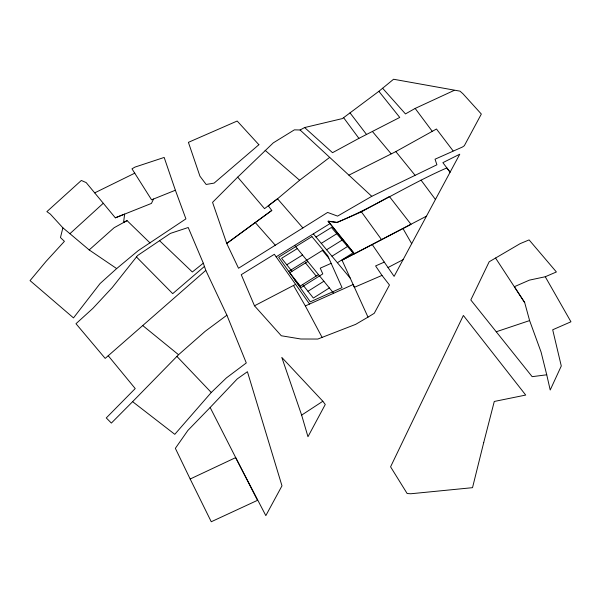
<?xml version="1.0" encoding="UTF-8"?>
<svg xmlns="http://www.w3.org/2000/svg" width="601" height="601" viewBox="0 0 601 601"><rect width="100%" height="100%" fill="white"/><g stroke="black" fill="none" stroke-linecap="round" stroke-linejoin="round"><path stroke-width="0.9" d="M150.092 242.992L127.051 220.605L123.551 222.535L124.647 214.099L115.332 217.817L86.191 182.599L81.338 180.458L46.878 211.635L50.289 214.054L62.872 227.817L60.468 237.56L64.42 241.332L45.946 261.518L30.05 280.607L73.495 317.906L100.059 283.552L116.669 268.579L138.298 250.579L185.919 218.869L175.379 190.232L164.171 157.439L135.022 167.078L131.987 168.821L151.572 199.81L175.379 190.232M153.533 199.014L151.444 203.416L115.332 217.817M309.538 304.053L274.341 254.291L241.256 274.687L254.486 305.796L281.283 335.756L300.823 339.002L317.831 339.047L355.627 324.382L368 317.133L342.052 260.21L354.455 253.705L328.131 221.123L337.048 222.355C374.889 206.752 409.334 184.282 446.851 167.904L450.096 172.194L442.869 162.653L459.773 154.202L394.106 276.377L372.154 244.479M205.797 270.367L105.183 358.399L75.981 323.721L92.892 308.366L112.267 287.526L137.614 255.515L170.331 233.421L188.218 227.501L203.318 263.185L205.797 270.367L226.893 315.187L246.297 362.951L226.397 377.909L211.267 392.483L174.793 434.328L132.611 401.671L111.365 423.081L106.272 417.928L135.217 388.562L108.225 355.739M210.155 407.486L237.297 378.878L247.417 371.711L281.982 485.833L265.83 515.62L235.637 457.631L190.171 479.012L175.364 448.331L187.865 430.459L210.155 407.486L257.491 500.332L211.259 521.751L190.171 479.012M132.611 401.671L178.55 354.725L205.204 331.301L226.893 315.187M237.711 177.13L212.559 202.349L226.735 243.45L238.522 268.249L327.62 212.438L337.574 216.105L371.764 196.324L436.904 164.787L435.041 159.197L462.492 147.005L464.325 145.72L481.341 114.055L462.988 93.794L459.998 91.149L393.565 79.249L378.87 91.314L342.382 118.585L304.632 127.547L300.102 129.989L294.377 129.854L273.267 142.88L237.711 177.13L264.538 208.645L277.527 198.788L299.606 180.262L329.686 157.372M62.872 227.817L69.926 233.691L103.252 203.296M69.926 233.691L89.188 249.933L114.137 227.711L127.051 220.605M204.438 266.431L172.712 293.649L136.48 256.988M203.318 263.185L192.328 271.99L159.475 240.61M271.787 210.44L226.735 243.45L271.787 210.44L268.279 205.805L277.527 198.788L302.881 227.944M301.642 415.118L322.835 401.265L325.269 404.488L307.967 436.724L301.642 415.118L281.809 357.43L322.835 401.265M329.348 287.932L313.376 298.043L302.611 284.581M307.975 291.282L323.901 281.238M318.492 274.604L300.29 286.038L289.705 272.771L307.81 261.488M337.386 262.727L353.005 252.916L331.436 227.463L315.991 237.019M331.977 256.221L347.551 246.478M288.735 271.404L322.414 250.429L328.845 258.182M326.606 249.768L342.134 240.084M286.775 264.793L302.528 255.012M321.272 243.367L336.763 233.751M276.137 256.83L330.077 223.527M297.292 248.581L281.584 258.302L292.011 271.336M368 317.133L374.265 313.294L389.471 285.009L381.996 275.401L375.587 265.942L384.279 262.104M348.896 175.154L395.826 151.595L436.469 129.005L453.064 150.843M454.048 90.443L415.163 108.428L405.465 113.912L382.612 88.242M361.411 211.86L389.403 196.535L411.024 224.361L354.372 253.885L328.048 221.296L336.966 222.528L361.411 211.86L381.582 239.709M378.87 91.314L399.748 117.435L358.91 138.365L332.533 152.692L304.632 127.547M254.486 305.796L295.609 284.363M342.022 260.18L426.462 216.18M388.013 267.528L403.091 259.662M94.71 192.861L134.812 173.148M293.498 285.467L305.338 305.932L353.133 284.536L354.402 287.316L381.996 275.401M331.159 263.336L320.25 268.166L322.782 273.906L300.943 287.631L294.565 279.63M545.265 276.745L556.391 271.968L529.105 239.904L520.143 243.645L489.169 261.781L470.808 299.967L532.155 376.669L546.737 374.791L550.208 390.004L561.281 366.001L552.695 329.776L570.95 321.79L545.265 276.745L529.421 280.126L514.351 286.707L524.688 302.588L529.609 320.581L541.08 352.073L546.737 374.791M496.246 331.767L529.609 320.581M89.188 249.933L116.669 268.579M142.73 325.547L178.55 354.725M265.139 150.333L299.606 180.262M300.102 129.989L371.764 196.324M176.852 356.348L211.267 392.483M255.245 222.52L275.356 245.291M372.492 131.581L391.146 153.803M313.354 233.849L350.218 278.143M294.685 245.381L333.675 293.243M395.826 151.595L415.036 175.244M305.518 262.915L316.186 276.047M350.007 112.875L366.587 134.534M415.163 108.428L432.352 131.446M421.031 180.127L435.44 199.479M343.599 117.668L358.91 138.365M495.562 258.039L524.688 302.588M402.918 228.448L411.685 243.675M305.338 305.932L322.083 337.364M483.722 442.546L472.521 487.674L410.791 493.759L407.132 493.511L390.582 466.827L463.363 315.457L525.71 395.06L494.277 401.46L483.722 442.546M258.888 144.721L214.121 183.102L206.151 184.462L199.93 176.176L188.406 142.347L237.177 121.026L258.888 144.721M311.934 236.636L278.661 257.198L310.304 301.837L342.052 287.631L327.695 255.628L311.934 236.636"/></g></svg>
